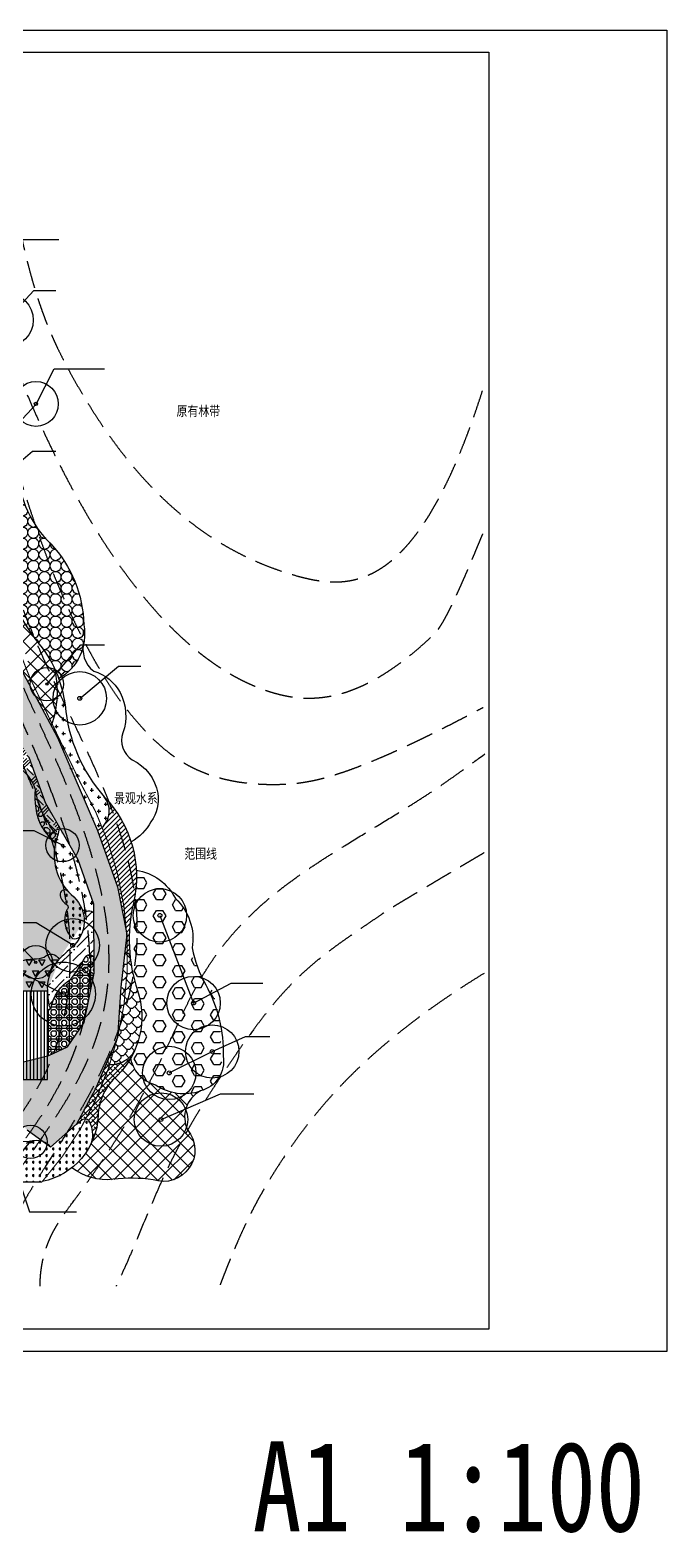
# Model space of a CAD drawing. Extents: x 141531 to 670160, y -200720 to 55914.
# Drawn here: x 536102 to 564716, y -200720 to -133156 of the extents above; entities that cross this region are included whole.
import ezdxf

# ---------------------------------------------------------------- set-up
doc = ezdxf.new("R2010")
doc.units = 0
doc.header["$LTSCALE"] = 1000
doc.header["$MEASUREMENT"] = 0
doc.linetypes.add('DASH', pattern=[0.35, 0.25, -0.1])
doc.linetypes.add('DASHED2', pattern=[0.375, 0.25, -0.125])
for name, color, linetype in [('WALL', 254, 'CONTINUOUS'), ('乔木标注', 10, 'CONTINUOUS'), ('乔木配置', 3, 'CONTINUOUS'), ('图框', 137, 'CONTINUOUS'), ('填充', 3, 'CONTINUOUS'), ('文字22', 3, 'CONTINUOUS'), ('植物', 3, 'CONTINUOUS'), ('灌木', 86, 'CONTINUOUS'), ('灌木填充', 56, 'CONTINUOUS'), ('设计', 4, 'CONTINUOUS')]:
    doc.layers.add(name, color=color, linetype=linetype)
doc.styles.add('DIM_FONT', font='txt', dxfattribs={"width": 0.8})
doc.styles.add('图框宋体', font='SimSun.ttf', dxfattribs={"width": 0.9})
doc.linetypes.add('ZIGZAG', pattern='A,0.0001,-0.2,[131,ltypeshp.shx,S=0.2,R=0,X=-0.2,Y=0],-0.4,[131,ltypeshp.shx,S=0.2,R=180,X=0.2,Y=0],-0.2', length=0.8001)
pattern_1 = [(0, (138, 108), (300, 300), [24, -276]), (0, (144, 120), (300, 300), [12, -288]), (0, (144, 144), (300, 300), [12, -288]), (0, (144, 156), (300, 300), [12, -288]), (0, (144, 180), (300, 300), [12, -288]), (0, (138, 192), (300, 300), [24, -276]), (90, (126, 120), (-299.9999999999999, 300), [24, -12, 24, -240]), (90, (138, 126), (-299.9999999999999, 300), [12, -24, 12, -252]), (90, (162, 126), (-299.9999999999999, 300), [12, -24, 12, -252]), (90, (174, 120), (-299.9999999999999, 300), [24, -12, 24, -240]), (45, (162, 108), (3.33066907387547e-14, 300.0000000057074), [16.970562747, -407.293506]), (45, (156, 120), (3.33066907387547e-14, 300.0000000057074), [8.485281375, -415.7787873]), (45, (168, 150), (3.33066907387547e-14, 300.0000000057074), [8.48526375, -415.7787873]), (45, (156, 156), (3.33066907387547e-14, 300.0000000057074), [8.48526375, -415.7787873]), (45, (138, 174), (3.33066907387547e-14, 300.0000000057074), [8.48526375, -415.7787873]), (45, (138, 138), (3.33066907387547e-14, 300.0000000057074), [8.48526375, -415.7787873]), (45, (126, 144), (3.33066907387547e-14, 300.0000000057074), [8.48526375, -415.7787873]), (45, (126, 180), (3.33066907387547e-14, 300.0000000057074), [16.970562747, -407.293506]), (135, (138, 108), (-300.0000000057074, 3.33066907387547e-14), [16.970562747, -407.293506]), (135, (144, 120), (-300.0000000057074, 3.33066907387547e-14), [8.485281375, -415.7787873]), (135, (132, 150), (-300.0000000057074, 3.33066907387547e-14), [8.485281375, -415.7787873]), (135, (144, 156), (-300.0000000057074, 3.33066907387547e-14), [8.485281375, -415.7787873]), (135, (162, 138), (-300.0000000057074, 3.33066907387547e-14), [8.485281375, -415.7787873]), (135, (174, 144), (-300.0000000057074, 3.33066907387547e-14), [8.485281375, -415.7787873]), (135, (162, 174), (-300.0000000057074, 3.33066907387547e-14), [8.485281375, -415.7787873]), (135, (174, 180), (-300.0000000057074, 3.33066907387547e-14), [16.970562747, -407.293506])]
pattern_2 = [(0, (0, 0), (317.5, 317.5), [158.75, -476.25]), (90, (79.375, -79.375), (-317.5, 317.5), [158.75, -476.25])]
pattern_3 = [(45, (0, 0), (-336.7596045400932, 336.7596045400933), []), (135, (0, 0), (-336.7596045400933, -336.7596045400932), [])]

# ---------------------------------------------------------------- blocks, each defined once
blk = doc.blocks.new('zzz')
at = {"layer": '植物', "color": 3}
for radius in [3000, 219.7252399017488]:
    blk.add_circle((0, 0), radius, dxfattribs=at)

msp = doc.modelspace()

# ---------------------------------------------------------------- hatches: boundary and pattern name
at = {"layer": '填充'}
h = msp.add_hatch(dxfattribs=at)
h.set_pattern_fill('水', color=5, scale=150, style=0)
h.set_pattern_definition([(0, (0, 0), (300, 300), [120, -480]), (45, (240, 60), (6.661338147750939e-14, 600.0000000114148), [169.7052, -254.5584, 169.7058, -254.5587372]), (135, (480, 60), (-600.0000000114148, 6.661338147750939e-14), [169.7052, -254.5584, 169.7058, -254.5587372]), (26.56505119999999, (120, 0), (599.9999998658924, 5.083668153105236e-07), [134.16, -1207.4807862]), (26.56505119999999, (420, 300), (599.9999998658924, 5.083668153105236e-07), [134.16, -1207.4807862]), (333.4349488, (480, 60), (599.9999998658924, -5.083672149908125e-07), [134.16, -1207.4807862]), (333.4349488, (180, 360), (599.9999998658924, -5.083672149908125e-07), [134.16, -1207.4807862])])
h.paths.add_polyline_path([(535970.394148762, -182617.2906183894), (535035.2468896974, -181423.925337673), (535197.8213736656, -180702.5503062236), (535681.2432001316, -179575.0629737016), (536941.6957129791, -179255.1000333898), (537779.8191101723, -178870.5955236448), (538527.5164826147, -177764.7962592909), (538977.0395013152, -175550.095389398), (538961.1681775678, -172448.7488415706), (538264.5976362288, -170457.1380557501), (536801.4873167855, -167894.1082056122), (536061.7391950677, -165865.0663646613), (534983.0853331557, -164052.0714780163), (534582.938835593, -162203.6545488865), (533517.0915217715, -159344.6081773698), (532460.1549211774, -156945.7865411597), (531800.195942578, -155568.5036738971), (531203.8316569114, -153889.1226674161), (530543.451136758, -152540.57545619), (529949.427075032, -152142.6814164298), (529564.7196384318, -151635.0920565352), (528925.5666079216, -150088.3514184391), (528136.7392288067, -147318.1934829014), (529486.4311146238, -146720.9171100821), (530414.7582852105, -146740.2486004095), (531324.0517207058, -148366.1242552008), (531642.664824642, -149694.0674539295), (531735.9582140071, -150166.9886874474), (532168.2499883354, -151099.0371071702), (533360.882471159, -155006.007303908), (534325.6065508638, -157838.9432737474), (535455.4480609176, -161451.9800216776), (537331.928308547, -164955.3338521112), (539130.4747522064, -169144.6224607511), (540026.2436811491, -171675.214273151), (540449.3518279988, -173805.2613726265), (540183.3992547997, -176186.28944965), (540035.5060089416, -178443.9690177202), (539041.6624655725, -180747.6522539355), (538183.482332837, -182339.1481327342), (537017.5678169561, -183377.3237103205)])
h = msp.add_hatch(dxfattribs=at)
h.set_pattern_fill('ANSI31', color=8, scale=100, angle=225, style=0)
h.set_pattern_definition([(270, (-2519.999999999884, -2.91038304567337e-11), (158.75, -2.842170943040401e-14), [])])
h.paths.add_polyline_path([(529877.7224626108, -180341.4382966139), (536877.7224626109, -180341.4382966138), (536877.7224626109, -176341.4382966139), (529877.7224626744, -176341.4382966139)])
at = {"layer": '植物'}
h = msp.add_hatch(dxfattribs=at)
h.set_pattern_fill('GRASS', color=8, scale=150, style=0)
h.set_pattern_definition([(90, (0, 0), (-299.3386424999999, 299.3386425), [79.374198, -519.303045]), (45, (0, 0), (-299.3388465244531, 299.3388465244531), [79.374198, -343.954845]), (135, (0, 0), (-299.3388465244531, -299.3388465244531), [79.374198, -343.954845])])
edge = h.paths.add_edge_path()
edge.add_line((529877.7224626108, -176341.4382966139), (529877.7224626108, -177980.2561468896))
edge.add_line((529877.7224626108, -177980.2561468896), (529877.7224626108, -179861.8264880377))
edge.add_arc((528664.0483636793, -184365.5145301236), 4664.355346545197, 74.91795780203441, 141.3925539093199)
edge.add_arc((522838.9667078115, -179625.1567662766), 2846.336936240639, 258.1699049668415, 319.9921740662912, ccw=False)
edge.add_arc((522839.8219525127, -179621.0736560449), 2850.508654431459, 178.3096170879994, 258.1699049668407, ccw=False)
edge.add_line((519990.5537667215, -179536.9880185868), (525277.7224626741, -179541.4382965857))
edge.add_line((525277.7224626741, -179541.4382965857), (525277.7224626745, -175041.4382965859))
edge.add_line((525277.7224626745, -175041.4382965859), (524357.7224626122, -175041.4382965859))
edge.add_line((524357.7224626122, -175041.4382965859), (524357.722462612, -174761.4382965859))
edge.add_line((524357.722462612, -174761.4382965859), (526857.7224626114, -174761.4382965861))
edge.add_line((526857.7224626114, -174761.4382965861), (526857.7224626117, -167861.4382965301))
edge.add_line((526857.7224626117, -167861.4382965301), (526257.7224626114, -167861.4382965301))
edge.add_line((526257.7224626114, -167861.4382965301), (526257.7224626116, -161061.4382965856))
edge.add_line((526257.7224626116, -161061.4382965856), (525664.3066121985, -160995.7976417362))
edge.add_arc((528900.2740445666, -161359.3821866411), 3256.32905963764, 80.71353638193062, 173.5892876465578, ccw=False)
edge.add_arc((530208.8769035366, -161920.7441775264), 3855.38741857956, 2.6147972675971687e-12, 101.71977996737388, ccw=False)
edge.add_arc((537564.4509100957, -163081.2908783881), 3687.570310591164, 161.6561775590451, 248.9458454657486)
edge.add_line((536239.6905895713, -166522.6837488285), (536609.7168895401, -166812.034855111))
edge.add_line((536609.7168895401, -166812.034855111), (536801.4873167855, -167894.1082056122))
edge.add_line((536801.4873167855, -167894.1082056122), (537332.4837742855, -169015.2090889972))
edge.add_line((537332.4837742855, -169015.2090889972), (537274.333060214, -170894.097817163))
edge.add_line((537274.333060214, -170894.097817163), (537573.9600523558, -171570.7287626891))
edge.add_line((537573.9600523558, -171570.7287626891), (538335.5498742068, -172468.861608515))
edge.add_line((538335.5498742068, -172468.861608515), (538534.5015709653, -173213.1559205071))
edge.add_line((538534.5015709653, -173213.1559205071), (537502.1804232171, -174775.2310317635))
edge.add_line((537502.1804232171, -174775.2310317635), (536860.4145328017, -176341.4382966139))
edge.add_line((536860.4145328017, -176341.4382966139), (529877.7224626108, -176341.4382966139))
edge.add_line((529877.7224626108, -176341.4382966139), (529877.7224626108, -179861.8264880377))
edge.add_line((529877.7224626108, -179861.8264880377), (529877.7224626108, -176341.4382966139))
h.paths.add_polyline_path([(525418.1195121993, -178928.4017747609), (525327.7224626744, -178756.8117390911), (525327.7224626744, -178428.4017747609), (525545.9551414195, -178406.0220916133), (525727.7224626744, -178809.68572892)], flags=16)
h.paths.add_polyline_path([(525778.4808638868, -178716.6768823628), (526126.3266978818, -178762.4588171549), (526238.7574552827, -178351.090322403), (526064.6928678451, -178100.8061766446), (525633.491104281, -178359.2950023293)], flags=16)
h.paths.add_polyline_path([(526498.2305120719, -178806.9039977642), (526249.0155473357, -178627.9266109852), (526378.213644905, -178188.3871497301), (526871.3610543751, -178254.8247422171), (526694.1602371631, -178658.4883795239)], flags=16)
h.paths.add_polyline_path([(526887.5761961384, -178502.5370708672), (526715.9850775318, -178923.9839743403), (526986.0093616658, -179171.7448314857), (527327.7224626744, -178928.4017747609), (527289.6744390002, -178530.9440346587)], flags=16)
h.paths.add_polyline_path([(527425.3158500113, -178918.5639686866), (527773.1616840063, -178964.3459034786), (527885.5924414074, -178552.9774087268), (527711.5278539696, -178302.6932629684), (527430.9923192543, -178537.2014129195)], flags=16)
h.paths.add_polyline_path([(528045.2640480757, -178621.9353262922), (527817.1834266549, -178283.6074470565), (527925.2471809088, -178003.4184782581), (528418.3945903789, -178069.8560707451), (528241.1937731669, -178473.5197080519)], flags=16)
h.paths.add_polyline_path([(528301.092430512, -178502.5370708672), (528129.5013119054, -178923.9839743403), (528657.1494770298, -179171.7448314857), (528784.6463121921, -178646.9468876264), (528535.0780574109, -178423.3216851161)], flags=16)
h.paths.add_polyline_path([(528878.9386107197, -178918.5639686866), (529226.7844447148, -178964.3459034786), (529339.2152021157, -178552.9774087268), (529165.150614678, -178302.6932629684), (528884.6150799628, -178537.2014129195)], flags=16)
h.paths.add_polyline_path([(529498.8868087841, -178621.9353262922), (529270.8061873633, -178283.6074470565), (529378.8699416172, -178003.4184782581), (529821.4410542876, -178063.0423527132), (529811.1142145953, -178522.1708913674)], flags=16)
h.paths.add_polyline_path([(521627.8946772941, -179707.0122689554), (521783.8749720569, -179601.8595909104), (522246.4115253283, -179586.9954017885), (522179.9739328412, -180080.1428112585), (521776.3102955344, -179902.9419940465)], flags=16)
h.paths.add_polyline_path([(521747.2929327191, -179962.8406513916), (521325.8460292461, -179791.2495327851), (521078.0851721006, -180061.273816919), (521431.0256463295, -180466.4837852439), (521728.5194314794, -180228.5780218568)], flags=16)
h.paths.add_polyline_path([(521331.2660348999, -180500.5803052646), (521285.4841001078, -180848.4261392596), (521696.8525948597, -180960.8568966606), (521947.136740618, -180786.7923092229), (521712.6285906668, -180506.2567745076)], flags=16)
h.paths.add_polyline_path([(521627.8946772941, -181120.5285033289), (521966.2225565299, -180892.4478819082), (522246.4115253283, -181000.5116361621), (522179.9739328412, -181493.6590456321), (521776.3102955344, -181316.4582284201)], flags=16)
h.paths.add_polyline_path([(521747.2929327191, -181376.3568857652), (521325.8460292461, -181204.7657671586), (521078.0851721006, -181732.4139322831), (521602.8831159599, -181859.9107674454), (521826.5083184703, -181610.3425126642)], flags=16)
h.paths.add_polyline_path([(521331.2660348999, -181954.203065973), (521285.4841001078, -182302.048899968), (521696.8525948597, -182414.479657369), (521947.136740618, -182240.4150699313), (521712.6285906668, -181959.879535216)], flags=16)
at = {"layer": '灌木填充', "ltscale": 0.3}
h = msp.add_hatch(dxfattribs=at)
h.set_pattern_fill('CIRC', color=56, scale=500, style=0, pattern_type=2)
h.set_pattern_definition([(0, (200, 0), (500, 500), [100, -400]), (90, (0, 200), (-499.9999999999999, 500), [100, -400]), (45, (400, 50), (-0.000392444263530578, 500.0003924537759), [70.7106781, -636.3961029999999]), (45, (50, 400), (-0.000392444263530578, 500.0003924537759), [70.7106781, -636.3961029999999]), (135, (100, 50), (-500.0003924537759, -0.000392444263530578), [70.7106781, -636.3961029999999]), (135, (450, 400), (-500.0003924537759, -0.000392444263530578), [70.7106781, -636.3961029999999]), (63.43494880000001, (0, 300), (2.000322407713639e-07, 500.0000000000471), [111.80339885, -1006.23059]), (63.43494880000001, (450, 100), (2.000322407713639e-07, 500.0000000000471), [111.80339885, -1006.23094]), (153.4349488, (200, 0), (-500.000000000047, 2.000322962825152e-07), [111.80339885, -1006.23094]), (153.4349488, (400, 450), (-500.000000000047, 2.000322962825152e-07), [111.80339885, -1006.23094]), (206.5650512, (200, 0), (-500.000000000047, -2.000321575046371e-07), [111.80339885, -1006.23059]), (206.5650512, (400, 50), (-500.000000000047, -2.000321575046371e-07), [111.80339885, -1006.23059]), (296.5650512, (0, 200), (2.000323517936664e-07, -500.000000000047), [111.80339885, -1006.23059]), (296.5650512, (450, 400), (2.000323517936664e-07, -500.000000000047), [111.80339885, -1006.23059])])
edge = h.paths.add_edge_path()
edge.add_arc((536280.6162720798, -160322.9740748892), 2274.316933943539, 299.1448914507703, 359.9999999999956)
edge.add_arc((528509.68546743, -160712.018017663), 10052.77858699384, 2.217908574128428, 11.45540337120995)
edge.add_arc((532683.621112055, -160153.06434746), 5857.729183598443, 14.20641312316929, 47.21428912817488)
edge.add_arc((540458.9627139106, -152735.6228289102), 4913.009867899123, 188.1292126385218, 219.4003163269219, ccw=False)
edge.add_arc((531734.4676949752, -153102.7949350672), 3874.722739423561, 355.1506070437885, 394.70635131672)
edge.add_arc((538852.0798071284, -147598.4158374401), 5132.357211920011, 204.3632012788502, 219.9884889008677, ccw=False)
edge.add_arc((520587.7378751798, -152318.7501545428), 13836.11168713735, -7.515819926631707, 10.844303343693412, ccw=False)
edge.add_arc((544526.8691012872, -154417.3630966426), 10225.96892052553, 178.3813648839615, 196.2796979774161)
edge.add_arc((544526.8691012928, -154417.363096641), 10225.96892053135, 196.279697977416, 212.9333869930436)
edge.add_arc((545884.1832659327, -153538.1548210133), 11843.16060164536, 212.9333869930437, 219.6281428170027)
edge.add_arc((534313.638388483, -163119.7186799124), 3179.617927749272, 14.765652011494694, 39.62814281700338, ccw=False)
h = msp.add_hatch(dxfattribs=at)
h.set_pattern_fill('ANSI37', color=56, scale=300, style=0)
h.set_pattern_definition(pattern_3)
edge = h.paths.add_edge_path()
edge.add_arc((532755.8699112827, -162849.2222798115), 4579.978123545878, 340.1998334340936, 371.1537397091965)
edge.add_arc((530358.0590066451, -165203.8370265452), 7615.187796396312, 25.18492408051026, 39.20071025515184)
edge.add_arc((543341.624239016, -154953.2930639732), 8928.85771216413, 199.7246342228256, 217.5154082453843, ccw=False)
edge.add_arc((533620.1652048604, -158741.2879298957), 1527.423897600069, 30.46861890629019, 69.92994430053143)
edge.add_line((534144.3295103237, -157306.6187890002), (534792.8529926141, -159333.1161726552))
edge.add_arc((534726.2275857538, -159810.2758200361), 481.7886195500876, 8.203052451772294, 82.05122906633409, ccw=False)
edge.add_arc((535811.3815878374, -159600.4831609017), 624.4338759357016, 193.0549258349988, 241.1373427930514)
edge.add_arc((534709.6005432075, -160934.7211737639), 1122.733093072931, 3.5036324645524246, 44.531326144793184, ccw=False)
edge.add_arc((537074.7650313005, -160792.6578003002), 1246.695493551474, 183.3776308696856, 209.3872290504964)
edge.add_arc((535750.7694490335, -161501.3606259259), 256.7256822162597, -129.22681324909092, 22.18457490021848, ccw=False)
edge.add_line((535588.4182092444, -161700.2328231992), (537065.0787397928, -164400.6470715591))
h = msp.add_hatch(dxfattribs=at)
h.set_pattern_fill('CROSS', color=56, scale=200, style=0)
h.set_pattern_definition(pattern_2)
edge = h.paths.add_edge_path()
edge.add_arc((538674.5738930864, -168267.443338274), 988.5791856275641, 297.4624873101519, 400.2222433714928)
edge.add_arc((544968.7763220374, -162831.2846173916), 7328.259717213849, 188.7577583538699, 220.8965749025187, ccw=False)
edge.add_arc((531746.0068834571, -164334.6176229917), 5992.495837190968, 3.708076839525992, 23.3109513223535)
edge.add_arc((532755.8699112827, -162849.2222798115), 4579.97812354589, -19.80016656590641, 11.153739709196373, ccw=False)
edge.add_line((537065.0787397928, -164400.6470715591), (539130.4747522064, -169144.6224607511))
h = msp.add_hatch(dxfattribs=at)
h.set_pattern_fill('ROCK', color=56, scale=1500, style=0, pattern_type=2)
h.set_pattern_definition([(45, (0, 150), (149.9999999604274, 750.0000000142684), [636.39610305, -636.39610305]), (45, (75, 75), (149.9999999604274, 750.0000000142684), [636.39610305, -636.39610305]), (45, (150, 0), (149.9999999604274, 750.0000000142684), [636.39610305, -636.39610305]), (315, (300, 0), (750.0000000142686, 149.9999999604271), [424.26406875, -424.26406875]), (315, (450, 150), (750.0000000142686, 149.9999999604271), [424.26406875, -424.26406875]), (315, (600, 300), (750.0000000142686, 149.9999999604271), [424.26406875, -424.26406875])])
edge = h.paths.add_edge_path()
edge.add_line((537413.92238898, -168966.9523722115), (537351.9082879113, -169323.934645302))
edge.add_arc((537896.2135518999, -168441.4695475507), 1036.828273705368, 198.4681282954107, 238.33367728686432, ccw=False)
edge.add_arc((539504.3328646262, -166887.5714188021), 3203.021399208872, 187.0470346833588, 215.9923241048839, ccw=False)
edge.add_arc((534570.2645322812, -167836.5768357291), 1841.213114993545, 17.57774392082474, 58.72283091954024)
edge.add_arc((537634.467358193, -163238.598743194), 3686.677887568156, 211.8004892344647, 235.11957501982062, ccw=False)
edge.add_arc((535841.8764149656, -164911.8271589415), 1367.494935933046, 130.9502311891006, 191.3666295572364, ccw=False)
edge.add_line((534945.6158327042, -163878.9867218521), (534983.0853331557, -164052.0714780163))
edge.add_line((534983.0853331557, -164052.0714780163), (536061.7391950677, -165865.0663646613))
edge.add_line((536061.7391950677, -165865.0663646613), (536801.4873167855, -167894.1082056122))
edge.add_line((536801.4873167855, -167894.1082056122), (537413.92238898, -168966.9523722115))
h = msp.add_hatch(dxfattribs=at)
h.set_pattern_fill('TREAD', color=56, scale=500, style=0, pattern_type=2)
h.set_pattern_definition([(0, (0, 0), (125, 250), [125, -125]), (90, (0, 0), (-250, 125), [125, -125]), (45, (125, 0), (5.551115123125783e-14, 499.9999998680909), [176.776695, -530.3300859999999]), (45, (0, 125), (5.551115123125783e-14, 499.9999998680909), [176.776695, -530.3300859999999]), (135, (0, 375), (-499.9999998680909, 5.551115123125783e-14), [176.776695, -530.3300859999999]), (135, (375, 250), (-499.9999998680909, 5.551115123125783e-14), [176.776695, -530.3300859999999])])
edge = h.paths.add_edge_path()
edge.add_line((537351.9082879113, -169323.934645302), (537238.7709497504, -169728.2689895093))
edge.add_arc((539660.3150392402, -167202.4867471031), 3499.06440543713, 206.5355444915629, 226.2070201738829, ccw=False)
edge.add_arc((539452.4783692746, -167606.93856675), 3143.960340259584, 174.0407882067192, 201.6273729861971, ccw=False)
edge.add_arc((539504.3328646248, -166887.5714188025), 3203.021399207447, 187.0470346833546, 215.9923241048914)
edge.add_arc((537896.2135518997, -168441.4695475509), 1036.828273705106, 198.468128295401, 238.3336772868702)
at = {"layer": '灌木填充'}
h = msp.add_hatch(dxfattribs=at)
h.set_pattern_fill('ANSI31', color=56, scale=100, style=0)
h.set_pattern_definition([(45, (0, 0), (-112.2532015133644, 112.2532015133644), [])])
edge = h.paths.add_edge_path()
edge.add_arc((540394.9222755, -174835.3286886559), 205.8231343717585, 6.906383741735624, 100.64817559624788, ccw=False)
edge.add_arc((547789.706752199, -174035.9879346262), 7232.055834686487, 166.9938809897859, 186.1484718225875, ccw=False)
edge.add_arc((533310.7695993785, -170691.6331410671), 7628.103318583992, 346.9938809897861, 354.302883206146)
edge.add_arc((535460.2206169524, -171332.3055430403), 5442.222309679373, 358.772687939738, 391.6009430509397)
edge.add_arc((536095.305286639, -170941.5844379533), 4696.571238714262, 31.60094305094076, 40.95256127057671)
edge.add_arc((538453.6031658979, -168172.5846930282), 1228.375227902608, -55.71035437616331, 14.58345163695941, ccw=False)
edge.add_line((539145.6412082734, -169187.4684540718), (540026.2436811491, -171675.214273151))
edge.add_line((540026.2436811491, -171675.214273151), (540449.3518279986, -173805.2613726262))
edge.add_line((540449.3518279986, -173805.2613726262), (540356.8907377918, -174633.0497604845))
at = {"layer": '灌木填充', "ltscale": 0.3}
h = msp.add_hatch(dxfattribs=at)
h.set_pattern_fill('CROSS', color=56, scale=200, style=0)
h.set_pattern_definition(pattern_2)
edge = h.paths.add_edge_path()
edge.add_arc((534833.2576686909, -168702.5231165087), 2594.176792320976, 340.25108073642247, 354.14957376921063, ccw=False)
edge.add_arc((539670.814799725, -170237.5394187665), 2484.79247791736, 164.6336057686004, 195.321244514187)
edge.add_arc((539670.8147997237, -170237.539418766), 2484.792477916254, 195.3212445142052, 220.7946359568105)
edge.add_arc((539670.8147997252, -170237.5394187648), 2484.792477918169, 220.7946359568085, 226.0088832597989)
edge.add_arc((537042.7932563906, -173213.1559205068), 1491.708314574585, 10.660639263794224, 52.78402423453332, ccw=False)
edge.add_arc((538759.5502074859, -173015.0219562263), 262.5912741134951, 39.13989149230031, 162.7613713807242, ccw=False)
edge.add_line((538963.2178689755, -172849.2701510964), (538961.1681775678, -172448.7488415706))
edge.add_line((538961.1681775678, -172448.7488415706), (538264.5976362288, -170457.1380557501))
edge.add_line((538264.5976362288, -170457.1380557501), (537413.92238898, -168966.9523722115))
h = msp.add_hatch(dxfattribs=at)
h.set_pattern_fill('HEX', color=56, scale=300, style=0)
h.set_pattern_definition([(0, (0, 0), (0, 494.9334), [285.75, -571.5]), (120, (0, 0), (-428.6248975814051, -247.4666999999999), [285.75, -571.5]), (59.99999999999999, (285.75, 0), (-428.624897581405, 247.4667000000001), [285.75, -571.5])])
edge = h.paths.add_edge_path()
edge.add_arc((542126.207140521, -179078.3386818031), 1547.784927401819, 188.4917581106437, 255.519637031042)
edge.add_arc((543024.5725145162, -178650.1062536145), 2316.239743150554, 236.2930583346675, 288.4040291634379)
edge.add_arc((543551.4080237474, -179695.0264757237), 1170.839088383946, 280.0558478116614, 379.3159913352348)
edge.add_arc((536992.1196801056, -178734.0049961316), 7685.663841582108, 355.7188943161947, 381.0413033900048)
edge.add_arc((546652.1139556706, -173504.1035932063), 3505.310331712246, 194.9122182020853, 224.8108854245082, ccw=False)
edge.add_arc((541292.9042039252, -173773.1415926153), 2071.064934364278, 342.2029126499976, 409.6169565699189)
edge.add_arc((540492.4537974508, -173301.2623382347), 2410.803556953036, 27.2999795293804, 80.91752726900448)
edge.add_arc((533830.5997008136, -171116.4660341597), 7045.134761594494, -14.565451052541619, 1.592427443584313, ccw=False)
edge.add_arc((547789.7067522025, -174035.9879346261), 7232.055834689949, 170.8682044937933, 188.8080435443284)
edge.add_arc((533074.4600571541, -177897.9068787097), 8054.143217575946, 2.2025628001720747, 19.9987455720223, ccw=False)
edge.add_arc((538245.0419975444, -177645.6351661053), 2878.180682023924, -35.25322642794271, 1.1401297559920067, ccw=False)
h = msp.add_hatch(dxfattribs=at)
h.set_pattern_fill('EIGHT', color=56, scale=300, style=0, pattern_type=2)
h.set_pattern_definition(pattern_1)
edge = h.paths.add_edge_path()
edge.add_arc((537653.2138176659, -172016.3863459636), 206.825433667298, 48.71171181607151, 174.0644801164289)
edge.add_arc((538037.2223311659, -171952.0046481825), 591.2903042307684, 184.1697851325728, 223.105170192056)
edge.add_arc((538037.2223311639, -171952.0046481842), 591.2903042281364, 223.1051701920655, 232.3252904879363)
edge.add_arc((537611.3383053971, -172606.9139096727), 197.7233170834432, 4.180448951868527, 70.96072283175499, ccw=False)
edge.add_arc((537675.2452805298, -172602.2427988167), 133.6458581197431, -50.294061352219785, 4.180448951843118, ccw=False)
edge.add_arc((538771.0911088715, -173177.9566976034), 1115.64908058437, 154.9205286380033, 217.8385390756387)
edge.add_arc((538771.0911088742, -173177.9566976013), 1115.649080587764, 217.8385390756394, 226.6766446425836)
edge.add_arc((538109.7732537552, -173613.269683287), 390.4594670632041, 254.5304667951764, 309.902650391248)
edge.add_arc((537042.7932563896, -173213.155920507), 1491.708314575686, 332.0289489711701, 376.3272911467673)
edge.add_arc((537042.7932563897, -173213.1559205074), 1491.708314575682, 16.32729114678361, 46.37686982217289)
edge.add_arc((539188.6384253557, -170693.5390005849), 1822.080732283408, 219.8453385577702, 232.2027133979007, ccw=False)
h = msp.add_hatch(dxfattribs=at)
h.set_pattern_fill('ANSI36', color=56, scale=200, style=0)
h.set_pattern_definition([(45, (0, 0), (168.3798022700467, 617.3926083235043), [793.75, -158.75, 0, -158.75])])
edge = h.paths.add_edge_path()
edge.add_arc((537113.4005595411, -176967.509710562), 171.0696904585603, 187.9205326660306, 245.2955106331966, ccw=False)
edge.add_arc((545775.3761519869, -175762.3972166321), 8916.475186326274, 183.7234414822443, 187.9205326660305, ccw=False)
edge.add_arc((538717.8620327621, -176221.6857819363), 1844.032077380418, 158.4646003658234, 183.723441482299, ccw=False)
edge.add_arc((538791.3695289191, -176250.6936303473), 1923.056170293265, 128.2049536522641, 158.4646003658225, ccw=False)
edge.add_arc((536252.7494555949, -173025.2568121655), 2181.579568084401, 308.2049536522626, 318.7409974788598)
edge.add_arc((536986.8152582488, -173210.7493623866), 1546.327267700575, 305.8626361693529, 370.1893044417172)
edge.add_arc((538759.5502074858, -173015.0219562261), 262.5912741133063, 39.13989149220049, 162.7613713807712, ccw=False)
edge.add_line((538963.2178689755, -172849.2701510967), (538973.4126978195, -174841.3974458526))
edge.add_arc((538773.1884233406, -174963.3870461581), 234.4594264970512, 31.35248027200331, 136.8425366555669)
edge.add_arc((533433.2794794907, -172153.6622070535), 5808.300485309725, 320.84713703756637, 332.8621902417416, ccw=False)
edge.add_arc((538948.7224891394, -177475.5213856587), 1939.144884816387, 121.434650189402, 169.5234989983053)
h = msp.add_hatch(dxfattribs=at)
h.set_pattern_fill('TRIANG', color=56, scale=200, style=0)
h.set_pattern_definition([(59.99999999999999, (0, 0), (-285.749897581405, 494.9334591314033), [285.75, -285.75]), (120, (0, 0), (-571.499897581405, 5.913140346258672e-05), [285.75, -285.75]), (0, (-142.875, 247.467), (285.75, 494.9333999999999), [285.75, -285.75])])
edge = h.paths.add_edge_path()
edge.add_arc((535516.415538211, -175825.2179213343), 563.8063800035684, 147.4630947068392, 246.29089058881829, ccw=False)
edge.add_arc((536216.0421395943, -176385.8310052419), 1458.330116820668, 122.71637057296289, 143.6755431770372, ccw=False)
edge.add_arc((536271.8124931001, -176458.0297789047), 1549.237963898497, 95.15170483697182, 123.0085649079277, ccw=False)
edge.add_arc((536208.3877331426, -173164.2719807745), 1752.413266106562, 267.5246448542159, 287.7230621769975)
edge.add_arc((537041.3430460234, -175111.0383369127), 408.3076024211059, 26.90297491709771, 137.180245039059, ccw=False)
edge.add_arc((538717.8620327633, -176221.6857819364), 1844.032077381583, 135.373544095825, 183.7234414822939)
edge.add_line((536877.7224626109, -176341.4382966139), (535289.7127409654, -176341.4382966139))
h = msp.add_hatch(dxfattribs=at)
h.set_pattern_fill('DECOTILE', color=56, scale=700, style=0, pattern_type=2)
h.set_pattern_definition([(0, (0, 0), (0, 476.0000000000001), [476.0000000000001, 0]), (90, (0, 0), (-476.0000000000001, 2.914659381970701e-14), [476.0000000000001, 0]), (0, (189, 119), (0, 476.0000000000001), [98.00000000000001, -140, 98.00000000000001, -140]), (0, (189, 357), (0, 476.0000000000001), [98.00000000000001, -140, 98.00000000000001, -140]), (90, (119, 189), (-476.0000000000001, 2.914659381970701e-14), [98.00000000000001, -140, 98.00000000000001, -140]), (90, (357, 189), (-476.0000000000001, 2.914659381970701e-14), [98.00000000000001, -140, 98.00000000000001, -140]), (45, (287, 119), (-237.9999999966082, 237.9999999966083), [98.99494933999999, -237.5878785]), (45, (119, 287), (-237.9999999966082, 237.9999999966083), [98.99494933999999, -237.5878785]), (135, (189, 119), (-237.9999999966083, -237.9999999966082), [98.99494933999999, -237.5878785]), (135, (357, 287), (-237.9999999966083, -237.9999999966082), [98.99494933999999, -237.5878785])])
edge = h.paths.add_edge_path()
edge.add_line((537041.9039911178, -177122.9223216889), (536877.7224626109, -177212.196758425))
edge.add_line((536877.7224626109, -177212.196758425), (536877.7224626109, -179271.3394942822))
edge.add_line((536877.7224626109, -179271.3394942822), (537779.8191101723, -178870.5955236448))
edge.add_line((537779.8191101723, -178870.5955236448), (538527.5164826147, -177764.7962592909))
edge.add_line((538527.5164826147, -177764.7962592909), (538977.0395013152, -175550.095389398))
edge.add_line((538977.0395013152, -175550.095389398), (538973.4126978195, -174841.3974458527))
edge.add_arc((538773.1884233406, -174963.3870461579), 234.45942649693, 31.35248027195473, 149.2339436658797)
edge.add_arc((534021.8411881328, -172585.5792763884), 5079.315587235224, 320.4334127312593, 333.60716013308644, ccw=False)
edge.add_arc((538948.7224891394, -177475.5213856587), 1939.144884816387, 121.434650189402, 169.5234989983053)
h = msp.add_hatch(dxfattribs=at)
h.set_pattern_fill('SHINGLES', color=56, scale=800, angle=45, style=0, pattern_type=2)
h.set_pattern_definition([(45, (56.5685424949238, 56.5685424949238), (-565.6854249492379, 565.685424949238), [240, -160, 240, -160]), (45, (-84.85281374238565, 480.8326112068523), (-565.6854249492379, 565.685424949238), [240, -160, 240, -160]), (135, (-56.5685424949238, 56.5685424949238), (-565.685424949238, -565.6854249492379), [320, -480]), (135, (-197.9898987322333, 480.8326112068523), (-565.685424949238, -565.6854249492379), [320, -480]), (135, (226.2741699796952, 339.4112549695428), (-565.685424949238, -565.6854249492379), [320, -480]), (135, (84.85281374238576, 763.6753236814714), (-565.685424949238, -565.6854249492379), [320, -480]), (270, (-56.5685424949238, 56.5685424949238), (565.6854247999997, -565.6854248000001), [113.1370848, -1018.2337648]), (270, (226.2741699796952, 339.4112549695428), (565.6854247999997, -565.6854248000001), [113.1370848, -1018.2337648]), (270, (-197.9898987322333, 480.8326112068523), (565.6854247999997, -565.6854248000001), [113.1370848, -1018.2337648]), (270, (84.85281374238576, 763.6753236814714), (565.6854247999997, -565.6854248000001), [113.1370848, -1018.2337648]), (180, (56.5685424949238, 56.5685424949238), (-565.6854248000001, -565.6854247999997), [113.1370848, -1018.2337648]), (180, (-84.85281374238565, 480.8326112068523), (-565.6854248000001, -565.6854247999997), [113.1370848, -1018.2337648]), (180, (339.4112549695428, 339.4112549695428), (-565.6854248000001, -565.6854247999997), [113.1370848, -1018.2337648]), (180, (197.9898987322334, 763.6753236814714), (-565.6854248000001, -565.6854247999997), [113.1370848, -1018.2337648])])
edge = h.paths.add_edge_path()
edge.add_arc((539758.8618430764, -179493.1570143101), 167.2220626149792, 180.0000000000299, 244.8690487420232)
edge.add_arc((539771.3229735015, -178474.9338099697), 1172.591193401598, 265.9175790093561, 329.8802944348578)
edge.add_arc((537393.4953649921, -177512.1837144727), 3729.93557087204, 335.4259218292353, 369.9694257221375)
edge.add_arc((535084.0102249346, -177918.1376674488), 6074.827940274826, 9.969425722137787, 20.53104822583319)
edge.add_arc((547789.7067522006, -174035.9879346262), 7232.055834688042, 186.1484718226158, 194.0165295339985, ccw=False)
edge.add_arc((540397.6050269655, -174832.3013768475), 202.8135666186327, 6.148471822614846, 90.75791191805708)
edge.add_arc((540398.0955295173, -174869.379678634), 239.8951126506444, 90.75791191806525, 99.89026367822431)
edge.add_line((540356.8907377918, -174633.0497604845), (540035.5060089416, -178443.9690177202))
edge.add_line((540035.5060089416, -178443.9690177202), (539591.6397804614, -179493.1570143102))
h = msp.add_hatch(dxfattribs=at)
h.set_pattern_fill('ANSI37', color=56, scale=300, style=0)
h.set_pattern_definition(pattern_3)
edge = h.paths.add_edge_path()
edge.add_arc((539586.8221195454, -182223.7039757573), 2623.647155336002, 232.3251111849255, 281.5266175465501)
edge.add_arc((540649.4257912595, -190584.9723478243), 5815.505435636128, 78.9522401760151, 95.31144392129312, ccw=False)
edge.add_arc((542096.869376043, -183506.4327924672), 1410.683327118168, 256.3446831074525, 399.6159510752601)
edge.add_arc((544372.0047142911, -182020.9502846827), 1325.046234418454, 117.71082293506731, 206.2463155957787, ccw=False)
edge.add_arc((543024.5725145161, -178650.1062536147), 2316.239743150369, 236.2930583346679, 288.4040291634452, ccw=False)
edge.add_arc((542126.2071405214, -179078.3386818029), 1547.784927402169, 188.4917581106525, 255.51963703103212, ccw=False)
edge.add_arc((538700.1384741119, -178648.1705914348), 2006.464198304107, 311.5062085594733, 340.8342883837301, ccw=False)
edge.add_arc((541862.6596830214, -182199.6092002079), 2748.997595006318, 131.8150663170173, 183.4849221416522)
edge.add_arc((536023.8228575899, -181849.4780689406), 3137.845461092292, 308.6430096037305, 350.51226569624026, ccw=False)
h = msp.add_hatch(dxfattribs=at)
h.set_pattern_fill('ANSI38', color=56, scale=100, style=0)
h.set_pattern_definition([(45, (0, 0), (-112.2532015133644, 112.2532015133644), []), (135, (0, 0), (-336.7596045400932, 112.2532015133644), [396.875, -238.125])])
edge = h.paths.add_edge_path()
edge.add_arc((536023.8228575928, -181849.4780689415), 3137.845461089291, 332.3936179902075, 354.6973666209677)
edge.add_arc((541937.6526470409, -182148.08182581), 2789.426194793444, 152.0534664047969, 179.8230338272734, ccw=False)
edge.add_arc((541511.0939457945, -181921.7868722534), 2306.557960578171, 132.9665084998996, 152.0534664047984, ccw=False)
edge.add_arc((537551.5118005787, -177670.6755894099), 3502.937534198581, 312.9665084998985, 334.8539589025594)
edge.add_arc((539731.9150648579, -178431.6740070711), 1229.000519748176, 271.2563545503088, 323.7052222227744, ccw=False)
edge.add_arc((539755.2625889527, -179496.2621738303), 164.1563660406681, 170.3138404206277, 271.25635455029254, ccw=False)
edge.add_line((539593.4464129567, -179468.6426572209), (539168.2558768122, -180454.2145984475))
edge.add_line((539168.2558768122, -180454.2145984475), (538183.482332837, -182339.1481327342))
edge.add_arc((538569.6806138355, -182547.5755358554), 438.8520190429192, 77.58050389025351, 151.64470111381, ccw=False)
edge.add_arc((537775.3050037673, -182824.8995932238), 1134.987101769214, -24.942825631987716, 38.4587604247842, ccw=False)
h = msp.add_hatch(dxfattribs=at)
h.set_pattern_fill('EIGHT', color=56, scale=300, style=0, pattern_type=2)
h.set_pattern_definition(pattern_1)
edge = h.paths.add_edge_path()
edge.add_arc((535974.4395239407, -181810.7853464816), 3199.556925783562, 281.9017120306947, 332.1894076270875)
edge.add_arc((537662.8033065866, -182811.2797445375), 1243.234750744821, 336.6747326457643, 383.7828043564994)
edge.add_arc((538572.4332913196, -182328.6407163975), 228.7973924057804, 4.693411325933077, 90)
edge.add_line((538572.4332913196, -182099.8433239916), (538183.482332837, -182339.1481327342))
edge.add_line((538183.482332837, -182339.1481327342), (537017.5678169561, -183377.3237103205))
edge.add_arc((536392.9445242597, -183837.417524099), 775.7838457046134, 36.37514014514292, 89.99999999998282)
edge.add_arc((536653.3170844982, -184662.0286170241), 1621.436964459724, 99.24064229697544, 136.7232738733401)
edge.add_arc((535350.3121944153, -182885.9248503378), 675.7706568655058, 210.529962210533, 280.4453532937699, ccw=False)
edge.add_arc((530214.5629222873, -183922.4468044639), 4606.131118225231, -12.782557991477574, 8.65609522679398, ccw=False)
edge.add_line((534706.5391553844, -184941.5608312406), (536634.2951031105, -184941.5608312406))

# ---------------------------------------------------------------- linework, layer by layer
at = {"layer": 'WALL', "color": 1}
msp.add_line((523110.7900064643, -184941.5608312407), (536634.2951031105, -184941.5608312406), dxfattribs=at)
at = {"layer": '乔木标注', "ltscale": 0.3}
for points in [[(480615.9973242893, -133155.8303015901), (564715.9973242893, -133155.8303015901), (564715.9973242893, -192555.8303015901), (480615.9973242893, -192555.8303015901)], [(483115.9973242893, -134155.8303015901), (556715.9973242893, -134155.8303015901), (556715.9973242893, -191555.83030159), (483115.9973242893, -191555.83030159)]]:
    msp.add_lwpolyline(points, close=True, dxfattribs=at)
for points in [[(533204.9967796892, -141441.8753491516), (531198.461199278, -143308.0019156542), (533274.3188944173, -144927.8183853656), (535668.9332655873, -142566.4782330751), (537399.4012122346, -142566.4782330751)], [(535048.2936297209, -146193.2765476344), (536277.2039331828, -144865.4069996194), (537264.5239318963, -144865.4069996194)], [(533442.0738881624, -147317.294739653), (534952.7615681271, -151504.7910891034), (536374.1284836695, -149969.2960865042), (537187.188542026, -148384.777856853), (539443.0212174571, -148384.777856853)], [(532005.7167787312, -148799.6662565494), (533775.8721387474, -149386.597902063), (534096.0057611831, -153888.3269700101), (536205.1623742859, -152084.4833975431), (537262.9373272818, -152084.4833975431)], [(536858.6820534938, -162556.5826851589), (538384.0193490707, -160799.6287892913), (539441.4756571344, -160799.6287892913)], [(538334.3959865276, -163198.9855116016), (540076.4343824873, -161749.0721274279), (541075.7185716021, -161749.072127428)], [(537562.0469565601, -169803.2174281222), (536278.6585781922, -169151.9941789232), (534493.8559332141, -169151.9941789232)], [(541936.9965425328, -172958.3948427332), (543446.5599867565, -176896.9487201364)], [(538016.9551008472, -174302.6821775677), (536373.3018604587, -173289.5274405914), (535364.5231998363, -173289.5274405914)], [(536355.9127779056, -175066.5875830138), (535480.902744652, -174135.6481983569), (533480.0076405457, -174135.6481983569)], [(537594.3685224513, -176495.1085684926), (534907.7350973128, -175117.4583335207), (533522.1958765127, -175117.4583335207)], [(543446.5599867565, -176896.9487201364), (545131.6404633685, -176001.9671144442), (546561.5370888924, -176001.9671144442)], [(542356.319859821, -180039.4119421913), (544285.2063100743, -179075.7232122774), (545777.187292005, -178399.1628056914), (546881.6428449097, -178399.1628056914)], [(541986.3257497052, -182134.4051334401), (544661.0689815091, -180979.2205362176), (546150.6638674998, -180979.2205362176)], [(534700.5307133807, -181165.6071032287), (535067.8038634345, -182160.2320391786), (534226.940931394, -183077.6043959028), (536111.6339079461, -183125.8872060834), (535338.4265329503, -184072.2293318527), (536070.6721460329, -186282.5196612107), (538181.7199786808, -186282.5196612107)]]:
    msp.add_lwpolyline(points, dxfattribs=at)
at = {"layer": '灌木', "linetype": 'ZIGZAG', "ltscale": 0.2}
for points in [[(528072.0898629861, -143254.0281612276, -0.1301618880946709), (531952.2722155808, -145366.2584606962, -0.1361327115232853), (534077.202754774, -149241.0360870679, -0.08910796867135787), (534304.9805384937, -154128.5126623596, 0.1712651776522167), (536387.5499694817, -160607.8335500237, -0.151072531711303), (537672.2729231075, -163512.7746263738, 0.1564199447070713), (539429.3989743607, -167629.0642166422, -0.2555338894737395), (540743.1818236238, -172408.3767934159, 0.1384655397589049), (540932.4728303079, -176334.0250397418, -0.2840920120859218), (540029.8247081336, -180150.7793555945, 0.2059252253911618), (539159.5376660951, -181965.0928492205, -0.3463827602962132), (536647.6712925056, -184924.6833089124, -0.4031980414810288)], [(534176.7652000193, -149715.6130118431, 0.0679967490390866), (534804.381194546, -150746.2359758913, -0.1839881431584428), (535554.0142591975, -153016.9529173849, 0.1877255692319309), (537034.4748331322, -156258.4836999178, -0.1857951770885022), (538513.5563449224, -159891.1220781175, -0.3239600461047631), (537388.2537294856, -162309.341809971, -2.763629608368659)], [(529477.2707359168, -158097.9157452598, -0.5163652195494954), (534011.8381615467, -162554.3827317633, 0.295336583361104), (535526.1829619544, -166262.9549972191, -0.1814832945152889), (536325.5078147303, -167280.5311952987, -0.09090823483728235)], [(538533.076754472, -160637.5202420636, 0.3101404400234384), (538961.3985446172, -161980.1954804442, -0.2065949015918386), (540142.6561981181, -162938.515241856, -0.2070411708924491), (540275.6400974636, -164745.7954602972, 0.3432396283991012), (540689.8610732625, -165969.4006158377, -0.2485959876808337), (541839.1930220423, -167462.2809864697, -0.1930553615539362), (541534.8057945811, -168748.4852622103, -0.1409373831183797), (540638.4093328028, -169653.4597518054, 7.826607952778359)], [(537065.0787397928, -164400.6470715591, 0.1512854901425551), (537203.9686558448, -161863.434895119, -3.260604401868485)], [(536325.5078147303, -167280.5311952987, 0.1382784389656319), (536615.5464492462, -168962.0414788011, 0.04746578804421), (537238.7709497504, -169728.2689895093, 3.059739845046264)], [(539130.4747522064, -169144.6224607511, 0.4810512485397084), (539429.3989743607, -167629.0642166422, 9.40167285144044)], [(537413.92238898, -168966.9523722114, -0.06071806760773336), (537274.8511796077, -169579.0927699109, 0.2743912446724336), (537945.0100507067, -172025.2171376459, -0.4561425857698528), (538092.1460539562, -174273.3692962068)], [(540873.013607426, -170920.6850928489, -0.238314517630828), (542634.7357777541, -172195.5491262828, -0.2489335557420704), (543386.4835333265, -174416.7742892123, 0.08314575795544155), (543996.2101560093, -176072.171915125, -0.1318474298792638), (544777.1613933726, -179290.3544969267, -0.3933422922525382), (543755.8459127443, -180847.8791638111, 0.4067467346968639), (543183.5691817009, -182606.9268270662, -0.7588569550794357), (541633.9370575977, -184838.9946551769, 0.06294797381540358), (539828.2303933508, -184821.8121978221, -0.1983938489109905), (537983.3009010539, -184300.2983265033, -3.109604398694637)], [(537824.4954805804, -171900.4581269617, 0.7000335390425133), (537447.4971956485, -171994.998699123, 0.2404844922223789), (537726.1446863269, -172454.8514665662, -0.5090835728045009), (537760.6246111003, -172705.0610136617, 0.3237436130123911), (538005.6275885766, -173989.5837487215, 2.564496350658226)], [(538508.7548538533, -172937.2024995538, -0.5986149550828966), (538963.2178689755, -172849.2701510967, 0.3081343068684282)], [(538092.1460539562, -174273.3692962068, -0.002548112293914256), (537455.4000970419, -174877.5711427531, 0.2240656862822729), (536877.7224626109, -176341.4382966139, 1.282276543186397)], [(535289.7127409654, -176341.4382966139, -0.4999143714152005), (535084.2215335104, -175463.1599474772, -0.2226281754349918), (536276.0710826768, -174908.7976680836, 0.08167699912308667), (536741.8512337864, -174833.5140089739, -0.5221056884139081), (537405.4611649901, -174926.2868994758, 13.98753828048794)], [(536877.7224626109, -177212.196758425), (537041.9039911178, -177122.9223216889, -0.212961786462685), (537937.4085378568, -175820.974022707, 0.05754470856979527), (538571.7260908578, -174843.4531007386, -0.5650902049055969), (538973.4126978195, -174841.3974458526, -0.2778816158527622)], [(540599.2519470095, -174810.5789819208, 0.4334733791312893), (540356.8907377918, -174633.0497604845, 1.551758774620717)], [(539593.4464129567, -179468.6426572209, 0.530780344785076), (539797.6269331599, -179655.8238087583, 0.2529265349998611), (540785.589598086, -179063.3497522222, -1.083647396562016)], [(540595.3904009222, -179306.8956577547, 0.3010985073621295), (541739.1863436755, -180576.95573906, 0.231378257771401), (543755.8459127443, -180847.8791638111, 1.059664693491602)], [(538183.482332837, -182339.1481327342, 0.02166614391585848), (538431.290286564, -182148.5660125097, -0.5972795048132613), (538800.4634809201, -182309.9196212778, -0.2084923004955725), (538804.4307899097, -183303.5391627114, -2.7900461559873)], [(535947.4495364092, -183202.2995893374, -0.4074415109194773), (537017.5678169561, -183377.3237103205, -1.415267039534756)]]:
    msp.add_lwpolyline(points, format="xyb", dxfattribs=at)
at = {"layer": '灌木', "ltscale": 0.3}
for points in [[(536325.5078147303, -167280.5311952987, 0.1269734920045775), (536912.7819194363, -168769.9129877728, 0.1757221502547637), (537351.9082879113, -169323.934645302, 7.204172115616431)], [(538005.6275885766, -173989.5837487215, 0.2464203245004034), (538360.247191234, -173912.8049934979, 0.8372941841180401)], [(536877.7224626109, -176341.4382966139, 0.01831531258973412), (536943.9628491845, -176991.0830281631, 0.2557100530547399), (537041.9039911178, -177122.9223216889, 0.4531443431819403)]]:
    msp.add_lwpolyline(points, format="xyb", dxfattribs=at)
at = {"layer": '设计'}
for p, q in [((529877.7224626108, -176341.4382966139), (536877.7224626109, -176341.4382966139)), ((536877.7224626109, -180341.4382966138), (536877.7224626109, -176341.4382966139)), ((529877.7224626108, -180341.4382966139), (536877.7224626109, -180341.4382966138))]:
    msp.add_line(p, q, dxfattribs=at)
at = {"layer": '设计', "color": 6, "linetype": 'DASHED2', "const_width": 50}
for points in [[(536634.2951031105, -184941.5608312406), (491123.7403449932, -184941.5608312406, -0.4767578017817252), (493899.5750636456, -181141.438296586), (499491.3151456679, -181141.438296586), (499491.3151456679, -175104.7077088737, -0.3470973349876543), (497961.0435008364, -171716.9763103369, 0.1410627868452101), (497601.7495946769, -164969.6154534165), (527686.4590203655, -142767.4923980049)], [(527686.4590203655, -142767.4923980049, -0.1105493476739769), (532575.1741525329, -152355.1354801531, 0.05358824319350464), (538359.2691849689, -166987.6133343258, -0.3244788139438159), (536634.2951031105, -184941.5608312406, 0.4630806612930211)]]:
    msp.add_lwpolyline(points, format="xyb", dxfattribs=at)
at = {"layer": '设计'}
for points in [[(531642.664824642, -149694.0674539295), (531735.9582140071, -150166.9886874474), (532168.2499883354, -151099.0371071702), (533360.882471159, -155006.007303908), (534325.6065508638, -157838.9432737474), (535455.4480609176, -161451.9800216776), (537331.928308547, -164955.3338521112), (539130.4747522064, -169144.6224607511), (540026.2436811491, -171675.214273151), (540449.3518279988, -173805.2613726265), (540183.3992547997, -176186.28944965), (540035.5060089416, -178443.9690177202), (539041.6624655725, -180747.6522539355), (538183.482332837, -182339.1481327342), (537017.5678169561, -183377.3237103205), (535970.394148762, -182617.2906183894)], [(535681.2432001316, -179575.0629737016), (536941.6957129791, -179255.1000333898), (537779.8191101723, -178870.5955236448), (538527.5164826147, -177764.7962592909), (538977.0395013152, -175550.095389398), (538961.1681775678, -172448.7488415706), (538264.5976362288, -170457.1380557501), (536801.4873167855, -167894.1082056122), (536061.7391950677, -165865.0663646613)]]:
    msp.add_lwpolyline(points, dxfattribs=at)
at = {"layer": '设计', "color": 6, "linetype": 'DASHED2', "const_width": 50}
msp.add_lwpolyline([(536634.2951031105, -184941.5608312406), (536634.2951031105, -184941.5608312406)], close=True, dxfattribs=at)
at = {"layer": '设计', "color": 8, "linetype": 'DASH', "ltscale": 5}
for points, knots in [([(518532.0985673066, -138382.6029349821), (519922.599560215, -139647.978719704), (522218.1770400984, -142098.365490504), (526534.5132396674, -145494.3985947003), (530191.9034101074, -151288.3730970176), (532429.553163984, -160240.9229980279), (538355.3232171569, -170627.9127124892), (537545.0430834978, -181631.335045856), (531481.6816712706, -186128.7862177588), (530388.279810565, -188465.4438708251), (529742.4880977932, -189633.0498993053)], [10519.24050066511, 10519.24050066511, 10519.24050066511, 10519.24050066511, 15233.80568850645, 23786.57388235932, 31408.33982812096, 43717.15988067852, 52424.81217799199, 56635.29981636337, 64899.0250284684, 66029.95021911681, 66029.95021911681, 66029.95021911681, 66029.95021911681]), ([(520741.9309672173, -138382.6029349821), (522040.5792941715, -139566.3135203691), (523977.3330862297, -141838.7152524501), (527923.1538980172, -145663.1157231542), (531489.1318862688, -152124.6660624085), (532622.5092055234, -158265.48858724), (537574.055582434, -167353.6554837982), (539871.4247022787, -177652.3898133918), (535294.805938535, -184066.9044850304), (532265.205495831, -187188.2408206737), (531418.1139923335, -189633.0498993053)], [7299.777214802035, 7299.777214802035, 7299.777214802035, 7299.777214802035, 8891.864011155534, 16830.19716021979, 25537.71642533509, 34523.96493365274, 44911.69566198457, 53674.55198598227, 61929.54256165469, 65567.3112476816, 65567.3112476816, 65567.3112476816, 65567.3112476816]), ([(522617.7960612911, -138382.6029349821), (524516.070594295, -140411.9073998092), (527298.3702504529, -143179.1085718166), (532032.2469743484, -151337.3488304121), (534393.508380469, -160423.6135213705), (539203.68885879, -169585.045061258), (540415.091463364, -178419.7159307896), (534849.0009965751, -185227.3559719514), (533252.479613971, -187950.814123259), (532921.3785433895, -189633.0498993053)], [6603.022432936101, 6603.022432936101, 6603.022432936101, 6603.022432936101, 10081.75551918607, 20489.86870810644, 37401.79881784219, 47592.05071683239, 55994.31395447532, 61853.85173608582, 64036.75357245794, 64036.75357245794, 64036.75357245794, 64036.75357245794]), ([(526922.1599893713, -138382.602934982), (527868.5364887255, -139805.8845924896), (530225.7258420554, -143682.3705053457), (532771.9683699617, -149283.3421333247), (535008.1123830032, -157494.6809615412), (537474.4296398995, -163335.7756549157), (541028.5625442652, -170064.5983536079), (540906.6399590296, -176433.1967605294), (538566.2771193497, -181867.0477538064), (536007.5422652159, -185233.5708837048), (534590.5645399009, -188140.1086985779), (534488.8571951971, -189633.0498993053)], [3100.75032572754, 3100.75032572754, 3100.75032572754, 3100.75032572754, 5314.493446568993, 14585.58639766378, 24439.82866514662, 32005.71477752097, 43887.08884771173, 48662.86300011578, 56015.55128716317, 64059.48759696138, 65815.96327827525, 65815.96327827525, 65815.96327827525, 65815.96327827525]), ([(528794.0364783856, -138382.6029349821), (531156.5948890002, -142667.0580175135), (534184.9737004967, -148078.681877634), (536284.0341408441, -156025.8017465166), (538929.934453471, -161677.3820579358), (541321.5716476192, -164978.6622659918), (544624.308633223, -167710.7559797423), (550573.4878742978, -166735.5077808378), (556460.515972734, -163608.6345003552)], [2760.093897634139, 2760.093897634139, 2760.093897634139, 2760.093897634139, 6767.542977684334, 17030.91031571323, 27947.13271640611, 35503.99848761188, 46877.72533300912, 51800.76220729488, 51800.76220729488, 51800.76220729488, 51800.76220729488]), ([(530982.2803429207, -138382.6029349821), (533696.55030044, -143433.264705813), (536780.7957435108, -152883.459714857), (543759.7869284222, -163880.7226950661), (551196.1788433945, -163389.2770948402), (554822.1884809583, -159764.8672413625), (556481.5486816284, -155710.4428631433)], [2594.956661399311, 2594.956661399311, 2594.956661399311, 2594.956661399311, 8885.64156858602, 24045.81597667064, 30917.96872119229, 31623.03290980974, 31623.03290980974, 31623.03290980974, 31623.03290980974]), ([(534994.8261162487, -138382.6029349821), (535865.773816235, -144357.9329696259), (539088.9783959042, -151816.5567135928), (545419.1471290922, -158290.5308697776), (553590.1783498436, -158471.4833716946), (556543.0060135077, -149014.4989737126)], [1801.184695470122, 1801.184695470122, 1801.184695470122, 1801.184695470122, 6565.338506352858, 17943.89577168684, 24521.00191831431, 24521.00191831431, 24521.00191831431, 24521.00191831431]), ([(536549.6184410856, -189633.0498993052), (536573.1935059784, -187733.5942201901), (539020.8391282537, -184664.3478007685), (541742.2004743236, -180311.9372864513), (543650.5999512466, -175657.6382563331), (546333.4470769534, -172345.3319905057), (550212.2613773688, -169775.5086185536), (553919.0443352786, -167628.5248793282), (555940.3877774033, -166135.6650698147), (556534.5746344759, -165696.8293629385)], [948.1522360907846, 948.1522360907846, 948.1522360907846, 948.1522360907846, 4495.603226140764, 12211.63484380446, 16321.19857386423, 19496.1724320247, 24828.40898652947, 30147.11454044452, 32361.52112334782, 32361.52112334782, 32361.52112334782, 32361.52112334782]), ([(556502.6793175993, -170142.8870250437), (552354.2533621164, -172594.6747323313), (550191.7418565094, -174098.3666319231), (548060.5716575403, -175414.0974195222), (544345.8767716915, -180564.7861654153), (542053.3471507453, -184421.2322733865), (540908.3272869968, -187636.7100028216), (540052.1480254622, -189443.9764187713), (539964.9858112113, -189633.0498993053)], [13481.107900772, 13481.107900772, 13481.107900772, 13481.107900772, 14231.49249648797, 20418.82943537791, 23238.69491148837, 29345.29814468329, 35886.54932438241, 36607.57507636768, 36607.57507636768, 36607.57507636768, 36607.57507636768]), ([(556502.6793175994, -175562.3034222602), (555269.9169045791, -176312.7002280111), (551384.192925173, -178998.0235410848), (547882.6388637872, -182739.7385756656), (545550.1275302263, -187157.2014691891), (544615.3379965866, -189633.0498993053)], [13653.94456608861, 13653.94456608861, 13653.94456608861, 13653.94456608861, 17116.76779450638, 25026.15179246197, 28211.71313437149, 28211.71313437149, 28211.71313437149, 28211.71313437149])]:
    msp.add_open_spline(points, degree=3, knots=knots, dxfattribs=at)

# ---------------------------------------------------------------- block references
at = {"layer": '乔木配置'}
for p, xscale, yscale, zscale in [((535048.2936297209, -146193.2765476344), 0.3999999999941792, 0.3999999999941792, 0.4), ((536363.7385388706, -149964.0906206773), 0.3359999999956926, 0.3359999999956926, 0.336), ((536858.6820534938, -162556.5826851589), 0.25, 0.25, 0.25), ((538334.3959865276, -163198.9855116016), 0.3999999999941792, 0.3999999999941792, 0.4), ((537562.0469565601, -169803.2174281222), 0.25, 0.25, 0.25), ((541936.9965425328, -172958.3948427332), 0.3999999999941792, 0.3999999999941792, 0.4), ((538016.9551008472, -174302.6821775677), 0.3999999999941792, 0.3999999999941792, 0.4), ((536355.9127779056, -175066.5875830138), 0.25, 0.25, 0.25), ((537594.3685224513, -176495.1085684926), 0.4799999999959255, 0.4799999999959255, 0.4799999999999999), ((543446.5599867565, -176896.9487201364), 0.3999999999941792, 0.3999999999941792, 0.4), ((544285.2063100743, -179075.7232122774), 0.3999999999941792, 0.3999999999941792, 0.4), ((542356.319859821, -180039.4119421913), 0.3999999999941792, 0.3999999999941792, 0.4), ((541986.3257497052, -182134.4051334401), 0.3999999999941792, 0.3999999999941792, 0.4), ((536117.5292390436, -183140.6592344665), 0.25, 0.25, 0.25)]:
    msp.add_blockref('zzz', p, dxfattribs=dict(at, xscale=xscale, yscale=yscale, zscale=zscale))

# ---------------------------------------------------------------- texts
at = {"layer": '图框', "style": '图框宋体', "width": 0.8}
msp.add_text('A1 1:100', height=4050, dxfattribs=at).set_placement((546095.5426399785, -200653.7048303832))
at = {"layer": '文字22', "char_height": 449.9999999999999, "width": 4020.043377731344, "attachment_point": 3, "style": 'DIM_FONT'}
for s, insert in [('{\\fSimSun|b0|i0|c134|p2;原有林带}', (544645.9251592791, -150060.4893626967)), ('{\\fSimSun|b0|i0|c134|p2;景观水系}', (541839.1930220423, -167462.2809864697)), ('{\\fSimSun|b0|i0|c134|p2;范围线}', (544503.4151118313, -169959.9004617621))]:
    msp.add_mtext(s, dxfattribs=dict(at, insert=insert))

doc.saveas('drawing.dxf')
